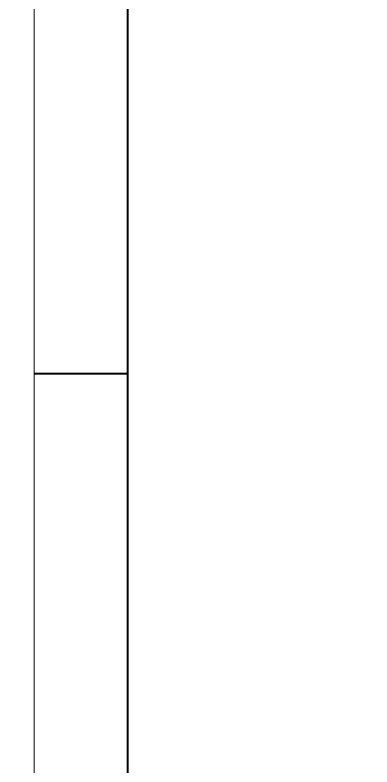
# Model space of a CAD drawing. Header units: millimetres. Extents: x 0 to 4220, y 0 to 2956.
# Drawn here: x 0 to 469, y 1439 to 2428 of the extents above; entities that cross this region are included whole.
import ezdxf

# ---------------------------------------------------------------- set-up
doc = ezdxf.new("R2010")
doc.units = ezdxf.units.MM
doc.linetypes.add('SLD-实线', pattern=[0])
doc.layers.add('文字', color=7, linetype='SLD-实线', lineweight=15)
doc.layers.add('粗实线', color=7, linetype='SLD-实线', lineweight=40)
doc.styles.get("Standard").update_dxf_attribs({"font": 'HYSWLONGFANGSONG.TTF'})
doc.dimstyles.new('SLDDIMSTYLE1', dxfattribs={"dimtxt": 0, "dimasz": 30, "dimexe": 0, "dimexo": 0.0625, "dimgap": 0, "dimtad": 0, "dimtih": 1, "dimtoh": 1, "dimdec": 0, "dimrnd": 1e-09, "dimzin": 0, "dimdsep": 46, "dimtxsty": 'Standard', "dimblk1": 'NONE', "dimblk2": 'NONE', "dimsah": 1, "dimcen": 0.09, "dimadec": 0, "dimazin": 0, "dimtfac": 30, "dimtdec": 0, "dimtofl": 0, "dimtmove": 0, "dimatfit": 3, "dimldrblk": 'NONE', "dimfxl": 0, "dimfrac": 2, "dimtolj": 1, "dimtzin": 0, "dimarcsym": 0})

# ---------------------------------------------------------------- blocks, each defined once
blk = doc.blocks.new('_NONE')

msp = doc.modelspace()

# ---------------------------------------------------------------- linework, layer by layer
at = {"color": 7, "linetype": 'SLD-实线', "lineweight": 0}
msp.add_line((25.01, 2956.49), (25.01, 13.49), dxfattribs=at)
at = {"layer": '粗实线'}
for p, q in [((148.01, 2896.49), (148.01, 76.49)), ((148.01, 1956.49), (25.01, 1956.49))]:
    msp.add_line(p, q, dxfattribs=at)

# ---------------------------------------------------------------- leaders
at = {"layer": '文字', "has_arrowhead": 0}
for points in [[(2065.01, 2617.49), (0, 0)], [(1873.3, 2614.04), (0, 0)], [(2105.62, 2507.56), (0, 0)], [(1913.24, 2506.43), (0, 0)], [(1304.66, 2423.05), (0, 0)], [(1438.22, 2379.02), (0, 0)], [(1515.11, 2324.84), (0, 0)], [(1195.13, 2324.02), (0, 0)], [(1586.02, 2320.7), (0, 0)], [(1240.49, 2304.67), (0, 0)], [(1532.04, 2303.08), (0, 0)], [(1081.01, 2284.37), (0, 0)], [(1439.93, 2261.32), (0, 0)], [(1197.98, 2121.72), (0, 0)], [(1213.88, 2099.39), (0, 0)], [(1379.65, 1992.19), (0, 0)], [(2124.55, 1985.09), (0, 0)], [(2089.77, 1923.59), (0, 0)], [(889.9, 1879.87), (0, 0)], [(1913.99, 1820.71), (0, 0)], [(1022.38, 1611.28), (0, 0)]]:
    msp.add_leader(points, dimstyle='SLDDIMSTYLE1', dxfattribs=at)

doc.saveas('drawing.dxf')
